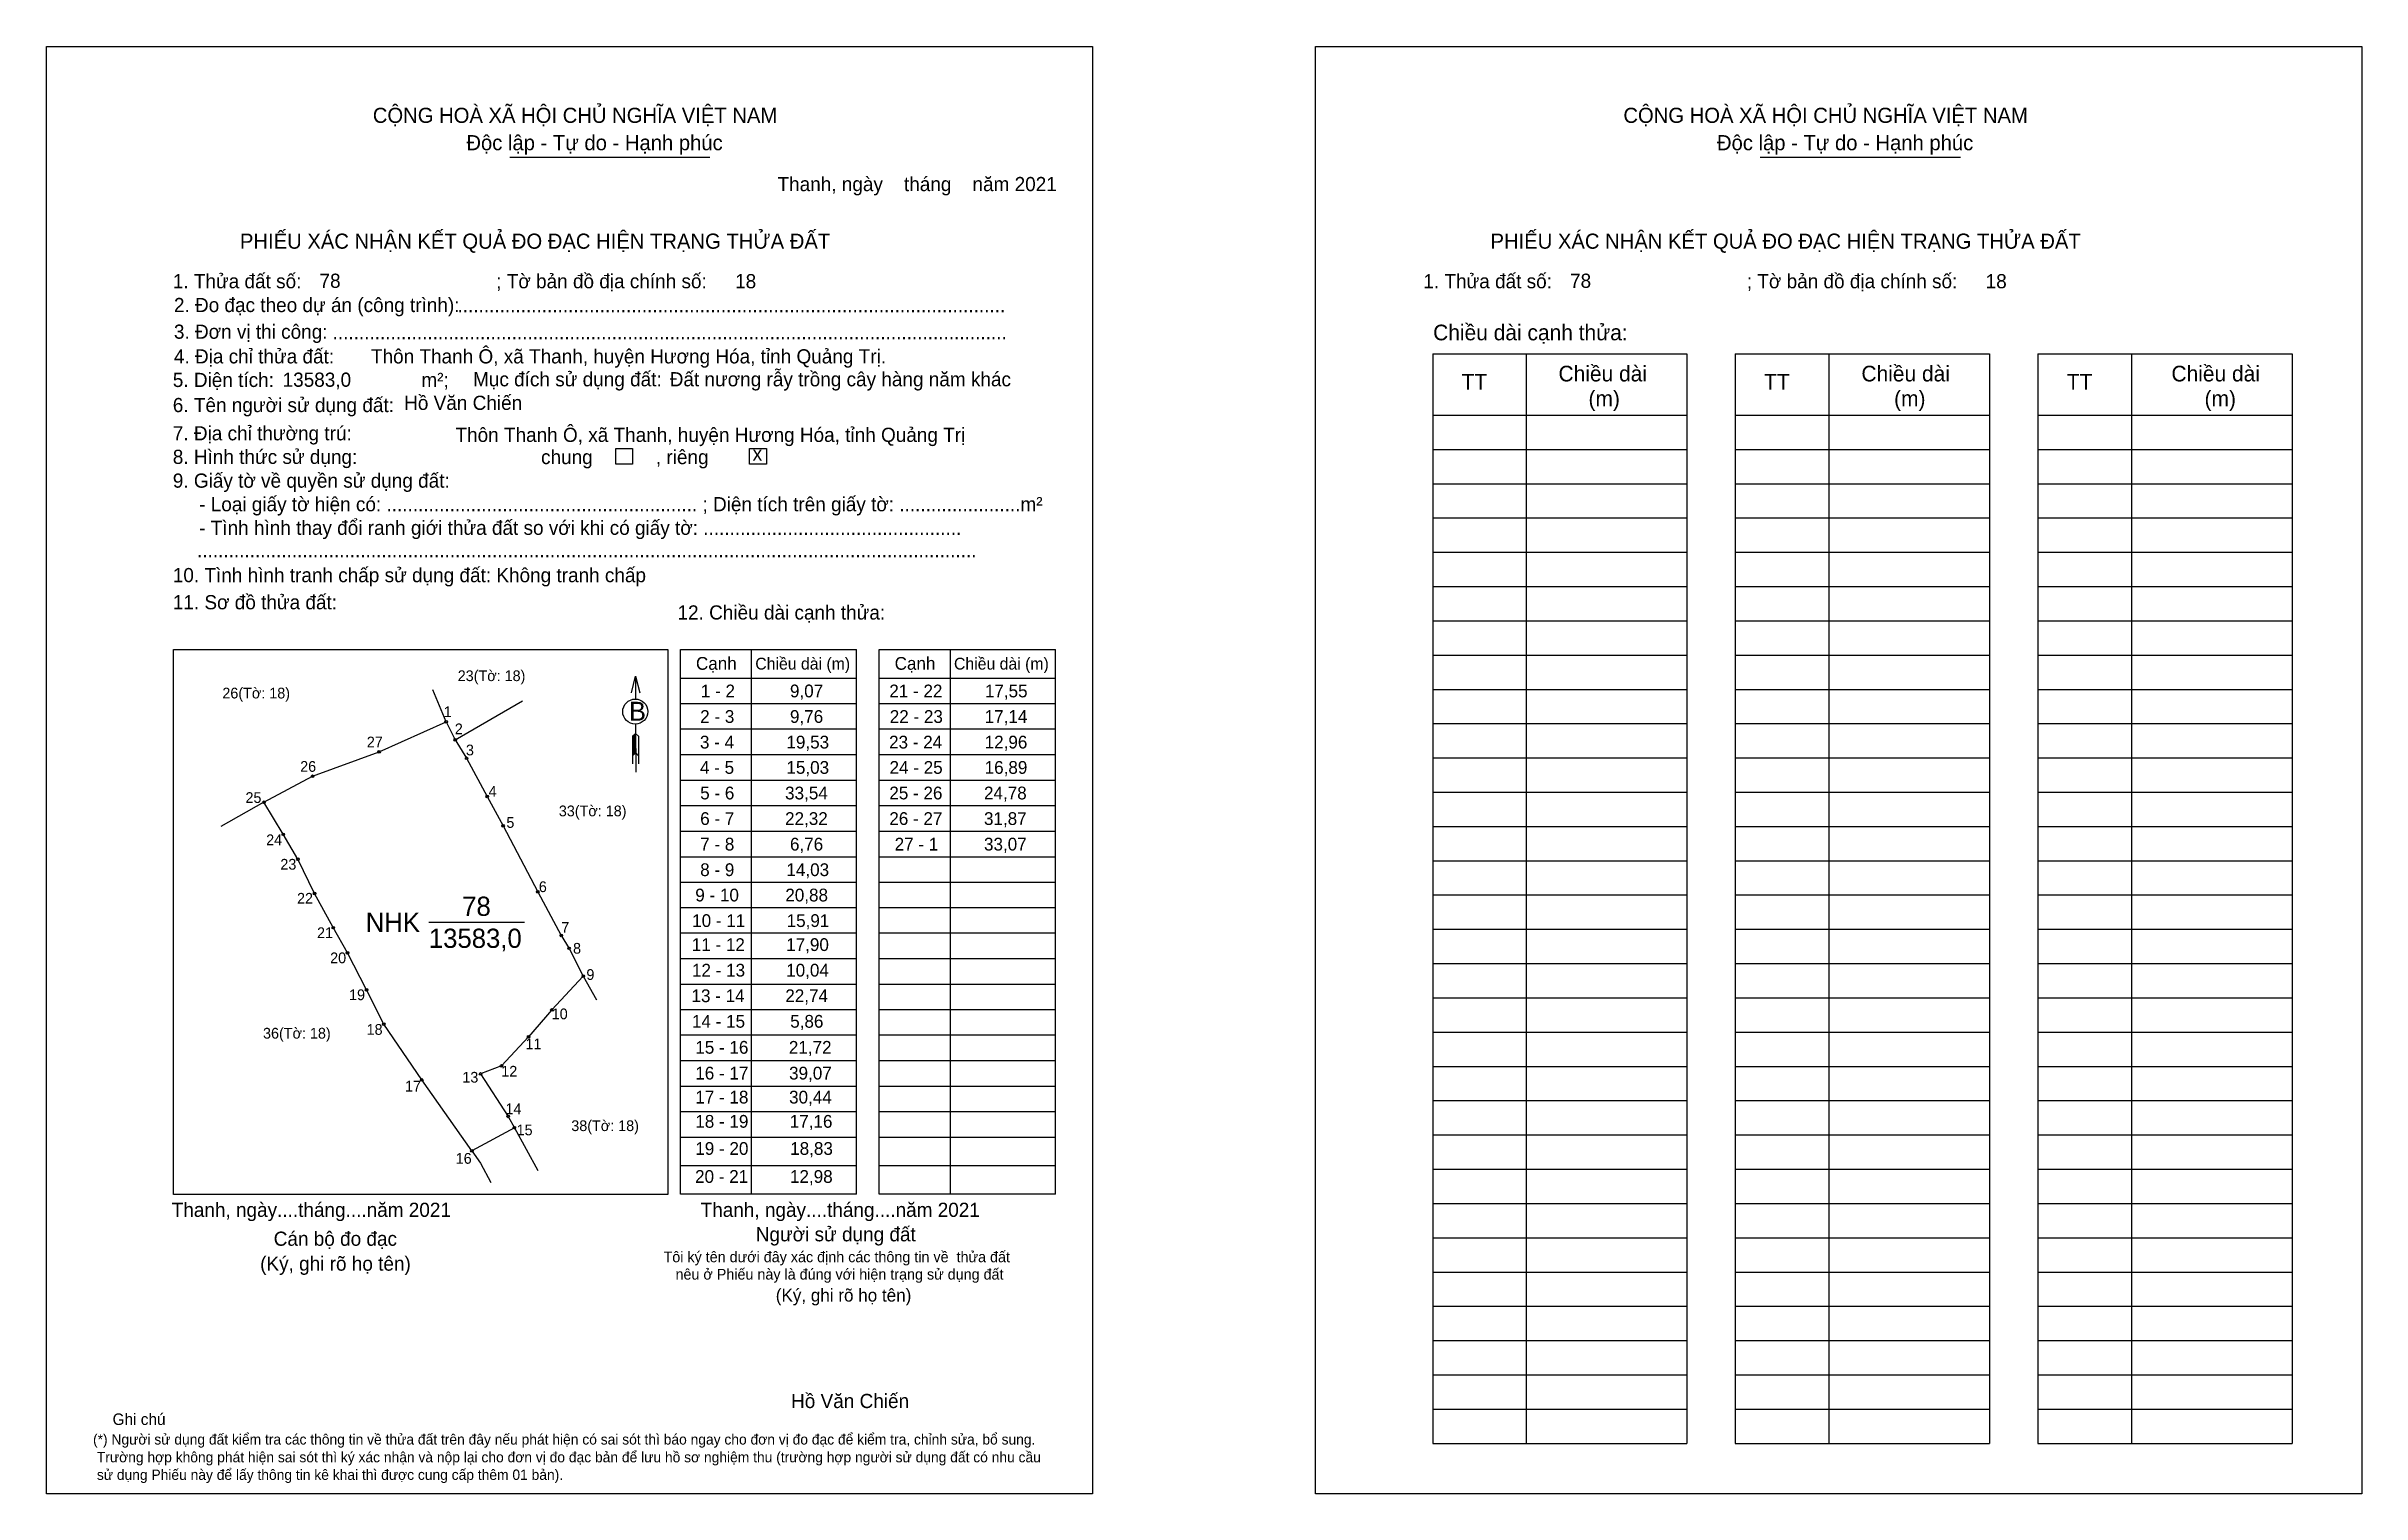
# Model space of a CAD drawing. Extents: x 546248 to 547290, y 1820918 to 1821570.
import ezdxf

# ---------------------------------------------------------------- set-up
doc = ezdxf.new("R2010")
doc.units = 0
for name, color, linetype in [('CanhThua', 7, 'Continuous'), ('kqddKhungInTrang1', 7, 'Continuous'), ('kqddKhungInTrang2', 7, 'Continuous'), ('kqddNoiDung', 7, 'Continuous'), ('kqddTemplate', 7, 'Continuous'), ('Level 1', 7, 'Continuous'), ('MocDinhThua', 7, 'Continuous'), ('NhanDiaChinhThua', 7, 'Continuous'), ('SoHieuDinhThua', 7, 'Continuous')]:
    doc.layers.add(name, color=color, linetype=linetype)

msp = doc.modelspace()

# ---------------------------------------------------------------- linework, layer by layer
at = {"layer": 'CanhThua'}
for p, q in [((546397.5, 1821252.2), (546427.7, 1821265.7)), ((546427.7, 1821265.7), (546431.8, 1821257.6)), ((546431.8, 1821257.6), (546436.9, 1821249.3)), ((546367.6, 1821241.2), (546397.5, 1821252.2)), ((546436.9, 1821249.3), (546446.2, 1821232.1)), ((546345.7, 1821229.5), (546367.6, 1821241.2)), ((546354.4, 1821215.1), (546345.7, 1821229.5)), ((546446.2, 1821232.1), (546453.3, 1821218.9)), ((546361, 1821203.9), (546354.4, 1821215.1)), ((546453.3, 1821218.9), (546468.9, 1821189.2)), ((546368.5, 1821188.5), (546361, 1821203.9)), ((546376.9, 1821173.1), (546368.5, 1821188.5)), ((546468.9, 1821189.2), (546479.5, 1821169.6)), ((546383.3, 1821161.8), (546376.9, 1821173.1)), ((546391.9, 1821145.1), (546383.3, 1821161.8)), ((546479.5, 1821169.6), (546483, 1821163.8)), ((546483, 1821163.8), (546489.4, 1821151.3)), ((546489.4, 1821151.3), (546475.2, 1821136.1)), ((546399.6, 1821129.7), (546391.9, 1821145.1)), ((546475.2, 1821136.1), (546464.8, 1821124)), ((546416.7, 1821104.6), (546399.6, 1821129.7)), ((546464.8, 1821124), (546452.6, 1821110.9)), ((546452.6, 1821110.9), (546443.2, 1821107.3)), ((546439.3, 1821072.7), (546416.7, 1821104.6)), ((546443.2, 1821107.3), (546455.6, 1821088.2)), ((546458.4, 1821083.1), (546439.3, 1821072.7)), ((546455.6, 1821088.2), (546458.4, 1821083.1))]:
    msp.add_line(p, q, dxfattribs=at)
at = {"layer": 'kqddKhungInTrang1'}
msp.add_lwpolyline([(546247.8, 1821569.5), (546718.5, 1821569.5), (546718.5, 1820918.5), (546247.8, 1820918.5)], close=True, dxfattribs=at)
at = {"layer": 'kqddKhungInTrang2'}
msp.add_lwpolyline([(546818.9, 1821569.5), (547289.6, 1821569.5), (547289.6, 1820918.5), (546818.9, 1820918.5)], close=True, dxfattribs=at)
at = {"layer": 'kqddTemplate'}
for p, q in [((546456.3, 1821519.7), (546546.4, 1821519.7)), ((547019, 1821519.7), (547109.1, 1821519.7)), ((546871.6, 1821431.2), (546986, 1821431.2)), ((546871.6, 1821431.2), (546871.6, 1820941.1)), ((546913.7, 1821431.2), (546913.7, 1820941.1)), ((546986, 1821431.2), (546986, 1820941.1)), ((547007.7, 1821431.2), (547007.7, 1820941.1)), ((547007.7, 1821431.2), (547122.2, 1821431.2)), ((547049.8, 1821431.2), (547049.8, 1820941.1)), ((547122.2, 1821431.2), (547122.2, 1820941.1)), ((547143.9, 1821431.2), (547143.9, 1820941.1)), ((547143.9, 1821431.2), (547258.3, 1821431.2)), ((547186, 1821431.2), (547186, 1820941.1)), ((547258.3, 1821431.2), (547258.3, 1820941.1)), ((546871.6, 1821403.6), (546986, 1821403.6)), ((547007.7, 1821403.6), (547122.2, 1821403.6)), ((547143.9, 1821403.6), (547258.3, 1821403.6)), ((546871.6, 1821388.2), (546986, 1821388.2)), ((547007.7, 1821388.2), (547122.2, 1821388.2)), ((547143.9, 1821388.2), (547258.3, 1821388.2)), ((546871.6, 1821372.8), (546986, 1821372.8)), ((547007.7, 1821372.8), (547122.2, 1821372.8)), ((547143.9, 1821372.8), (547258.3, 1821372.8)), ((546871.6, 1821357.4), (546986, 1821357.4)), ((547007.7, 1821357.4), (547122.2, 1821357.4)), ((547143.9, 1821357.4), (547258.3, 1821357.4)), ((546871.6, 1821342), (546986, 1821342)), ((547007.7, 1821342), (547122.2, 1821342)), ((547143.9, 1821342), (547258.3, 1821342)), ((546871.6, 1821326.5), (546986, 1821326.5)), ((547007.7, 1821326.5), (547122.2, 1821326.5)), ((547143.9, 1821326.5), (547258.3, 1821326.5)), ((546871.6, 1821311.1), (546986, 1821311.1)), ((547007.7, 1821311.1), (547122.2, 1821311.1)), ((547143.9, 1821311.1), (547258.3, 1821311.1)), ((546533.1, 1821298.2), (546612.4, 1821298.2)), ((546533.1, 1821053.2), (546533.1, 1821298.2)), ((546565, 1821298.2), (546565, 1821053.2)), ((546612.4, 1821053.2), (546612.4, 1821298.2)), ((546622.6, 1821298.2), (546701.9, 1821298.2)), ((546622.6, 1821053.2), (546622.6, 1821298.2)), ((546654.5, 1821298.2), (546654.5, 1821053.2)), ((546701.9, 1821053.2), (546701.9, 1821298.2)), ((546871.6, 1821295.7), (546986, 1821295.7)), ((547007.7, 1821295.7), (547122.2, 1821295.7)), ((547143.9, 1821295.7), (547258.3, 1821295.7)), ((546512.9, 1821286.2), (546512.9, 1821275.9)), ((546533.1, 1821285.4), (546612.4, 1821285.4)), ((546622.6, 1821285.4), (546701.9, 1821285.4)), ((546871.6, 1821280.3), (546986, 1821280.3)), ((547007.7, 1821280.3), (547122.2, 1821280.3)), ((547143.9, 1821280.3), (547258.3, 1821280.3)), ((546533.1, 1821273.9), (546612.4, 1821273.9)), ((546622.6, 1821273.9), (546701.9, 1821273.9)), ((546512.9, 1821260.5), (546511.6, 1821259.2)), ((546512.9, 1821259.9), (546511.6, 1821258.6)), ((546512.9, 1821259.3), (546511.6, 1821258)), ((546511.6, 1821259.2), (546511.6, 1821246.8)), ((546512.9, 1821258.7), (546511.6, 1821257.4)), ((546512.9, 1821258.1), (546511.6, 1821256.9)), ((546512.9, 1821257.5), (546511.6, 1821256.3)), ((546513, 1821256.9), (546511.6, 1821255.7)), ((546513, 1821256.4), (546511.6, 1821255.1)), ((546513, 1821255.8), (546511.6, 1821254.5)), ((546512.9, 1821264.6), (546513, 1821243)), ((546512.9, 1821260.5), (546514.3, 1821259.2)), ((546514.3, 1821259.2), (546514.3, 1821246.8)), ((546533.1, 1821262.5), (546612.4, 1821262.5)), ((546622.6, 1821262.5), (546701.9, 1821262.5)), ((546871.6, 1821264.9), (546986, 1821264.9)), ((547007.7, 1821264.9), (547122.2, 1821264.9)), ((547143.9, 1821264.9), (547258.3, 1821264.9)), ((546513, 1821255.2), (546511.6, 1821253.9)), ((546513, 1821254.6), (546511.6, 1821253.3)), ((546513, 1821254), (546511.6, 1821252.7)), ((546513, 1821253.4), (546511.6, 1821252.2)), ((546513, 1821252.8), (546511.6, 1821251.6)), ((546513, 1821252.2), (546511.6, 1821251)), ((546513, 1821251.7), (546511.6, 1821250.4)), ((546513, 1821251.7), (546514.3, 1821250.4)), ((546533.1, 1821251), (546612.4, 1821251)), ((546622.6, 1821251), (546701.9, 1821251)), ((546871.6, 1821249.5), (546986, 1821249.5)), ((547007.7, 1821249.5), (547122.2, 1821249.5)), ((547143.9, 1821249.5), (547258.3, 1821249.5)), ((546533.1, 1821239.5), (546612.4, 1821239.5)), ((546622.6, 1821239.5), (546701.9, 1821239.5)), ((546533.1, 1821228), (546612.4, 1821228)), ((546622.6, 1821228), (546701.9, 1821228)), ((546871.6, 1821234), (546986, 1821234)), ((547007.7, 1821234), (547122.2, 1821234)), ((547143.9, 1821234), (547258.3, 1821234)), ((546533.1, 1821216.5), (546612.4, 1821216.5)), ((546622.6, 1821216.5), (546701.9, 1821216.5)), ((546871.6, 1821218.6), (546986, 1821218.6)), ((547007.7, 1821218.6), (547122.2, 1821218.6)), ((547143.9, 1821218.6), (547258.3, 1821218.6)), ((546533.1, 1821205), (546612.4, 1821205)), ((546622.6, 1821205), (546701.9, 1821205)), ((546533.1, 1821193.6), (546612.4, 1821193.6)), ((546622.6, 1821193.6), (546701.9, 1821193.6)), ((546871.6, 1821203.2), (546986, 1821203.2)), ((547007.7, 1821203.2), (547122.2, 1821203.2)), ((547143.9, 1821203.2), (547258.3, 1821203.2)), ((546871.6, 1821187.8), (546986, 1821187.8)), ((547007.7, 1821187.8), (547122.2, 1821187.8)), ((547143.9, 1821187.8), (547258.3, 1821187.8)), ((546533.1, 1821182.1), (546612.4, 1821182.1)), ((546622.6, 1821182.1), (546701.9, 1821182.1)), ((546871.6, 1821172.4), (546986, 1821172.4)), ((547007.7, 1821172.4), (547122.2, 1821172.4)), ((547143.9, 1821172.4), (547258.3, 1821172.4)), ((546612.4, 1821170.6), (546533.1, 1821170.6)), ((546701.9, 1821170.6), (546622.6, 1821170.6)), ((546612.4, 1821159.1), (546533.1, 1821159.1)), ((546701.9, 1821159.1), (546622.6, 1821159.1)), ((546871.6, 1821157), (546986, 1821157)), ((547007.7, 1821157), (547122.2, 1821157)), ((547143.9, 1821157), (547258.3, 1821157)), ((546612.4, 1821147.6), (546533.1, 1821147.6)), ((546701.9, 1821147.6), (546622.6, 1821147.6)), ((546871.6, 1821141.5), (546986, 1821141.5)), ((547007.7, 1821141.5), (547122.2, 1821141.5)), ((547143.9, 1821141.5), (547258.3, 1821141.5)), ((546612.4, 1821136.2), (546533.1, 1821136.2)), ((546701.9, 1821136.2), (546622.6, 1821136.2)), ((546612.4, 1821124.7), (546533.1, 1821124.7)), ((546701.9, 1821124.7), (546622.6, 1821124.7)), ((546871.6, 1821126.1), (546986, 1821126.1)), ((547007.7, 1821126.1), (547122.2, 1821126.1)), ((547143.9, 1821126.1), (547258.3, 1821126.1)), ((546612.4, 1821113.2), (546533.1, 1821113.2)), ((546701.9, 1821113.2), (546622.6, 1821113.2)), ((546871.6, 1821110.7), (546986, 1821110.7)), ((547007.7, 1821110.7), (547122.2, 1821110.7)), ((547143.9, 1821110.7), (547258.3, 1821110.7)), ((546612.4, 1821101.7), (546533.1, 1821101.7)), ((546701.9, 1821101.7), (546622.6, 1821101.7)), ((546612.4, 1821090.2), (546533.1, 1821090.2)), ((546701.9, 1821090.2), (546622.6, 1821090.2)), ((546871.6, 1821095.3), (546986, 1821095.3)), ((547007.7, 1821095.3), (547122.2, 1821095.3)), ((547143.9, 1821095.3), (547258.3, 1821095.3)), ((546612.4, 1821078.7), (546533.1, 1821078.7)), ((546701.9, 1821078.7), (546622.6, 1821078.7)), ((546871.6, 1821079.9), (546986, 1821079.9)), ((547007.7, 1821079.9), (547122.2, 1821079.9)), ((547143.9, 1821079.9), (547258.3, 1821079.9)), ((546612.4, 1821066), (546533.1, 1821066)), ((546701.9, 1821066), (546622.6, 1821066)), ((546871.6, 1821064.4), (546986, 1821064.4)), ((547007.7, 1821064.4), (547122.2, 1821064.4)), ((547143.9, 1821064.4), (547258.3, 1821064.4)), ((546612.4, 1821053.2), (546533.1, 1821053.2)), ((546701.9, 1821053.2), (546622.6, 1821053.2)), ((546871.6, 1821049), (546986, 1821049)), ((547007.7, 1821049), (547122.2, 1821049)), ((547143.9, 1821049), (547258.3, 1821049)), ((546871.6, 1821033.6), (546986, 1821033.6)), ((547007.7, 1821033.6), (547122.2, 1821033.6)), ((547143.9, 1821033.6), (547258.3, 1821033.6)), ((546871.6, 1821018.2), (546986, 1821018.2)), ((547007.7, 1821018.2), (547122.2, 1821018.2)), ((547143.9, 1821018.2), (547258.3, 1821018.2)), ((546871.6, 1821002.8), (546986, 1821002.8)), ((547007.7, 1821002.8), (547122.2, 1821002.8)), ((547143.9, 1821002.8), (547258.3, 1821002.8)), ((546871.6, 1820987.4), (546986, 1820987.4)), ((547007.7, 1820987.4), (547122.2, 1820987.4)), ((547143.9, 1820987.4), (547258.3, 1820987.4)), ((546871.6, 1820971.9), (546986, 1820971.9)), ((547007.7, 1820971.9), (547122.2, 1820971.9)), ((547143.9, 1820971.9), (547258.3, 1820971.9)), ((546871.6, 1820956.5), (546986, 1820956.5)), ((547007.7, 1820956.5), (547122.2, 1820956.5)), ((547143.9, 1820956.5), (547258.3, 1820956.5)), ((546871.6, 1820941.1), (546986, 1820941.1)), ((547007.7, 1820941.1), (547122.2, 1820941.1)), ((547143.9, 1820941.1), (547258.3, 1820941.1))]:
    msp.add_line(p, q, dxfattribs=at)
for points in [[(546504, 1821388.7), (546511.6, 1821388.7), (546511.6, 1821381.6), (546504, 1821381.6)], [(546564.2, 1821388.7), (546571.9, 1821388.7), (546571.9, 1821381.6), (546564.2, 1821381.6)], [(546305, 1821298.2), (546527.5, 1821298.2), (546527.5, 1821053), (546305, 1821053)]]:
    msp.add_lwpolyline(points, close=True, dxfattribs=at)
msp.add_lwpolyline([(546511.1, 1821278.7), (546512.9, 1821286.2), (546514.8, 1821278.8)], dxfattribs=at)
msp.add_circle((546512.8, 1821270.3), 5.65, dxfattribs=at)
at = {"layer": 'Level 1'}
for p, q in [((546427.7, 1821265.7), (546421.7, 1821280.1)), ((546431.8, 1821257.6), (546462, 1821275.2)), ((546345.7, 1821229.5), (546326.3, 1821218.6)), ((546345.7, 1821229.5), (546326.3, 1821218.6)), ((546489.4, 1821151.3), (546495.4, 1821140.6)), ((546458.4, 1821083.1), (546469, 1821063.8))]:
    msp.add_line(p, q, dxfattribs=at)
msp.add_lwpolyline([(546439.3, 1821072.7), (546443.2, 1821067.2), (546447.8, 1821058.4)], dxfattribs=at)
at = {"layer": 'MocDinhThua'}
for centre in [(546427.7, 1821265.7), (546431.8, 1821257.6), (546397.5, 1821252.2), (546436.9, 1821249.3), (546367.6, 1821241.2), (546345.7, 1821229.5), (546446.2, 1821232.1), (546354.4, 1821215.1), (546453.3, 1821218.9), (546361, 1821203.9), (546368.5, 1821188.5), (546468.9, 1821189.2), (546376.9, 1821173.1), (546383.3, 1821161.8), (546479.5, 1821169.6), (546483, 1821163.8), (546489.4, 1821151.3), (546391.9, 1821145.1), (546475.2, 1821136.1), (546399.6, 1821129.7), (546464.8, 1821124), (546452.6, 1821110.9), (546416.7, 1821104.6), (546443.2, 1821107.3), (546455.6, 1821088.2), (546458.4, 1821083.1), (546439.3, 1821072.7)]:
    msp.add_circle(centre, 0.579, dxfattribs=at)
at = {"layer": 'NhanDiaChinhThua'}
msp.add_line((546419.9, 1821175.5), (546462.9, 1821175.5), dxfattribs=at)

# ---------------------------------------------------------------- texts
at = {"layer": 'kqddNoiDung'}
for s, height, p in [('Thanh, ngày    tháng    năm 2021  ', 6.378, (546576.8, 1821504.4)), ('78', 6.38, (546370.7, 1821460.9)), ('18', 6.38, (546557.7, 1821460.7)), ('78', 6.38, (546933.4, 1821460.9)), ('18', 6.38, (547120.4, 1821460.7)), ('........................................................................................................', 6.3785, (546432.8, 1821449.9)), ('................................................................................................................................', 6.3785, (546376.6, 1821437.8)), ('13583,0', 6.38, (546354.1, 1821416.4)), ('Đất nương rẫy trồng cây hàng năm khác', 6.378, (546528.3, 1821416.6)), ('Hồ Văn Chiến', 6.378, (546408.8, 1821406)), ('Thôn Thanh Ô, xã Thanh, huyện Hương Hóa, tỉnh Quảng Trị', 6.378, (546431.9, 1821391.6)), ('x', 6.38, (546565.6, 1821383.2)), ('1 - 2', 5.74, (546542.3, 1821276.7)), ('9,07', 5.74, (546582.4, 1821276.7)), ('21 - 22', 5.74, (546627.1, 1821276.7)), ('17,55', 5.74, (546670.1, 1821276.7)), ('2 - 3', 5.74, (546542, 1821265.2)), ('9,76', 5.74, (546582.4, 1821265.2)), ('22 - 23', 5.74, (546627.3, 1821265.2)), ('17,14', 5.74, (546670, 1821265.2)), ('3 - 4', 5.74, (546541.9, 1821253.7)), ('19,53', 5.74, (546580.8, 1821253.7)), ('23 - 24', 5.74, (546627, 1821253.7)), ('12,96', 5.74, (546670, 1821253.7)), ('4 - 5', 5.74, (546541.9, 1821242.3)), ('15,03', 5.74, (546580.8, 1821242.3)), ('24 - 25', 5.74, (546627.2, 1821242.3)), ('16,89', 5.74, (546670, 1821242.3)), ('5 - 6', 5.74, (546542, 1821230.8)), ('33,54', 5.74, (546580.2, 1821230.8)), ('25 - 26', 5.74, (546627.1, 1821230.8)), ('24,78', 5.74, (546669.7, 1821230.8)), ('6 - 7', 5.74, (546542, 1821219.3)), ('22,32', 5.74, (546580.2, 1821219.3)), ('26 - 27', 5.74, (546627.1, 1821219.3)), ('31,87', 5.74, (546669.7, 1821219.3)), ('7 - 8', 5.74, (546542, 1821207.8)), ('6,76', 5.74, (546582.4, 1821207.8)), ('27 - 1', 5.74, (546629.5, 1821207.8)), ('33,07', 5.74, (546669.7, 1821207.8)), ('8 - 9', 5.74, (546542, 1821196.3)), ('14,03', 5.74, (546580.8, 1821196.3)), ('9 - 10', 5.74, (546539.8, 1821184.9)), ('20,88', 5.74, (546580.3, 1821184.9)), ('10 - 11', 5.74, (546538.4, 1821173.4)), ('15,91', 5.74, (546580.9, 1821173.4)), ('11 - 12', 5.74, (546538.2, 1821162.6)), ('17,90', 5.74, (546580.7, 1821162.6)), ('12 - 13', 5.74, (546538.3, 1821151.1)), ('10,04', 5.74, (546580.7, 1821151.1)), ('13 - 14', 5.74, (546538.1, 1821139.6)), ('22,74', 5.74, (546580.3, 1821139.6)), ('14 - 15', 5.74, (546538.3, 1821128.1)), ('5,86', 5.74, (546582.5, 1821128.1)), ('15 - 16', 5.74, (546539.8, 1821116.4)), ('21,72', 5.74, (546581.9, 1821116.4)), ('16 - 17', 5.74, (546539.8, 1821104.8)), ('39,07', 5.74, (546582, 1821104.8)), ('17 - 18', 5.74, (546539.8, 1821094)), ('30,44', 5.74, (546582, 1821094)), ('18 - 19', 5.74, (546539.8, 1821083.1)), ('17,16', 5.74, (546582.3, 1821083.1)), ('19 - 20', 5.74, (546539.8, 1821070.9)), ('18,83', 5.74, (546582.5, 1821070.9)), ('20 - 21', 5.74, (546539.7, 1821058.3)), ('12,98', 5.74, (546582.4, 1821058.3)), ('Thanh, ngày....tháng....năm 2021', 6.378, (546304.2, 1821043)), ('Thanh, ngày....tháng....năm 2021', 6.378, (546542.2, 1821043)), ('Hồ Văn Chiến', 6.378, (546582.9, 1820957))]:
    msp.add_text(s, height=height, dxfattribs=at).set_placement(p)
at = {"layer": 'kqddTemplate'}
for s, height, p in [('CỘNG HOÀ XÃ HỘI CHỦ NGHĨA VIỆT NAM', 6.804, (546394.7, 1821535.1)), ('CỘNG HOÀ XÃ HỘI CHỦ NGHĨA VIỆT NAM', 6.804, (546957.4, 1821535.1)), ('Độc lập - Tự do - Hạnh phúc', 6.804, (546436.8, 1821522.8)), ('Độc lập - Tự do - Hạnh phúc', 6.804, (546999.5, 1821522.8)), ('PHIẾU XÁC NHẬN KẾT QUẢ ĐO ĐẠC HIỆN TRẠNG THỬA ĐẤT', 6.804, (546334.9, 1821478.5)), ('PHIẾU XÁC NHẬN KẾT QUẢ ĐO ĐẠC HIỆN TRẠNG THỬA ĐẤT', 6.804, (546897.6, 1821478.5)), ('1. Thửa đất số:                                     ; Tờ bản đồ địa chính số:', 6.378, (546304.7, 1821460.7)), ('1. Thửa đất số:                                     ; Tờ bản đồ địa chính số:', 6.378, (546867.4, 1821460.7)), ('2. Đo đạc theo dự án (công trình): ', 6.378, (546305.2, 1821450)), ('3. Đơn vị thi công: ', 6.378, (546305.2, 1821438)), ('Chiều dài cạnh thửa:', 7.048, (546871.8, 1821437.3)), ('4. Địa chỉ thửa đất:       Thôn Thanh Ô, xã Thanh, huyện Hương Hóa, tỉnh Quảng Trị.', 6.378, (546305.2, 1821426.9)), ('5. Diện tích:                            m²; ', 6.378, (546304.7, 1821416.3)), ('Mục đích sử dụng đất:', 6.378, (546439.8, 1821416.6)), ('TT', 7.05, (546884.6, 1821415.1)), ('Chiều dài', 7.05, (546928.2, 1821418.8)), ('TT', 7.05, (547020.7, 1821415.1)), ('Chiều dài', 7.05, (547064.5, 1821418.8)), ('TT', 7.05, (547156.9, 1821415.1)), ('Chiều dài', 7.05, (547204, 1821418.8)), ('6. Tên người sử dụng đất:', 6.378, (546304.7, 1821405)), ('(m)', 7.05, (546941.7, 1821407.6)), ('(m)', 7.05, (547079.2, 1821407.6)), ('(m)', 7.05, (547218.9, 1821407.6)), ('7. Địa chỉ thường trú:', 6.378, (546304.7, 1821392.3)), ('8. Hình thức sử dụng:', 6.378, (546304.7, 1821381.7)), ('chung            , riêng', 6.378, (546470.4, 1821381.6)), ('9. Giấy tờ về quyền sử dụng đất:', 6.378, (546304.7, 1821371)), ('     - Loại giấy tờ hiện có: ........................................................... ; Diện tích trên giấy tờ: .......................m²', 6.3785, (546304.7, 1821360.4)), ('     - Tình hình thay đổi ranh giới thửa đất so với khi có giấy tờ: .................................................', 6.3785, (546304.7, 1821349.8)), ('....................................................................................................................................................', 6.3785, (546315.6, 1821339.7)), ('10. Tình hình tranh chấp sử dụng đất: Không tranh chấp', 6.378, (546304.7, 1821328.5)), ('11. Sơ đồ thửa đất:', 6.378, (546304.7, 1821316.3)), ('12. Chiều dài cạnh thửa:', 6.378, (546531.8, 1821311.7)), ('Cạnh', 5.74, (546540.1, 1821289.1)), ('Chiều dài (m)', 5.315, (546566.8, 1821289.2)), ('Cạnh', 5.74, (546629.5, 1821289.1)), ('Chiều dài (m)', 5.315, (546656.2, 1821289.2)), ('B', 8.5, (546510, 1821266.2)), ('Cán bộ đo đạc', 6.378, (546350.1, 1821030)), ('Người sử dụng đất', 6.378, (546567, 1821032)), ('Tôi ký tên dưới đây xác định các thông tin về  thửa đất ', 4.822, (546525.5, 1821022.6)), ('(Ký, ghi rõ họ tên)', 6.378, (546344, 1821018.8)), ('nêu ở Phiếu này là đúng với hiện trạng sử dụng đất', 4.822, (546530.9, 1821014.8)), ('(Ký, ghi rõ họ tên)', 5.741, (546576, 1821004.9)), ('Ghi chú', 5.17, (546277.6, 1820949.4)), ('(*) Người sử dụng đất kiểm tra các thông tin về thửa đất trên đây nếu phát hiện có sai sót thì báo ngay cho đơn vị đo đạc để kiểm tra, chỉnh sửa, bổ sung.', 4.6499, (546268.8, 1820940.6)), (' Trường hợp không phát hiện sai sót thì ký xác nhận và nộp lại cho đơn vị đo đạc bản để lưu hồ sơ nghiệm thu (trường hợp người sử dụng đất có nhu cầu', 4.6499, (546268.8, 1820932.6)), (' sử dụng Phiếu này để lấy thông tin kê khai thì được cung cấp thêm 01 bản).', 4.65, (546268.8, 1820924.7))]:
    msp.add_text(s, height=height, dxfattribs=at).set_placement(p)
at = {"layer": 'NhanDiaChinhThua'}
for s, p in [('78', (546434.9, 1821178.4)), ('NHK', (546391.5, 1821171.2)), ('13583,0', (546419.9, 1821164))]:
    msp.add_text(s, height=8.65, dxfattribs=at).set_placement(p)
at = {"layer": 'SoHieuDinhThua'}
for s, p in [('23(Tờ: 18)', (546432.9, 1821284)), ('26(Tờ: 18)', (546327, 1821276.2)), ('1', (546426.6, 1821267.8)), ('27', (546392, 1821254.2)), ('2', (546431.6, 1821260.1)), ('3', (546436.6, 1821250.6)), ('26', (546362, 1821243.2)), ('4', (546446.8, 1821232)), ('25', (546337.4, 1821229.2)), ('33(Tờ: 18)', (546478.4, 1821223.2)), ('24', (546346.7, 1821210.2)), ('5', (546454.8, 1821218)), ('23', (546353.1, 1821199.2)), ('6', (546469.4, 1821189.1)), ('22', (546360.6, 1821183.9)), ('21', (546369.6, 1821168.4)), ('7', (546479.5, 1821170.8)), ('20', (546375.5, 1821157.1)), ('8', (546484.8, 1821161.4)), ('9', (546490.8, 1821149.6)), ('19', (546384, 1821140.5)), ('10', (546475.2, 1821131.9)), ('36(Tờ: 18)', (546345.3, 1821123.2)), ('18', (546391.9, 1821124.9)), ('11', (546463.4, 1821118.4)), ('12', (546452.5, 1821106.1)), ('17', (546409.2, 1821099.4)), ('13', (546435, 1821103.4)), ('14', (546454.4, 1821089.2)), ('15', (546459.4, 1821079.7)), ('38(Tờ: 18)', (546484, 1821081.6)), ('16', (546432, 1821066.9))]:
    msp.add_text(s, height=4.83, dxfattribs=at).set_placement(p)

doc.saveas('drawing.dxf')
